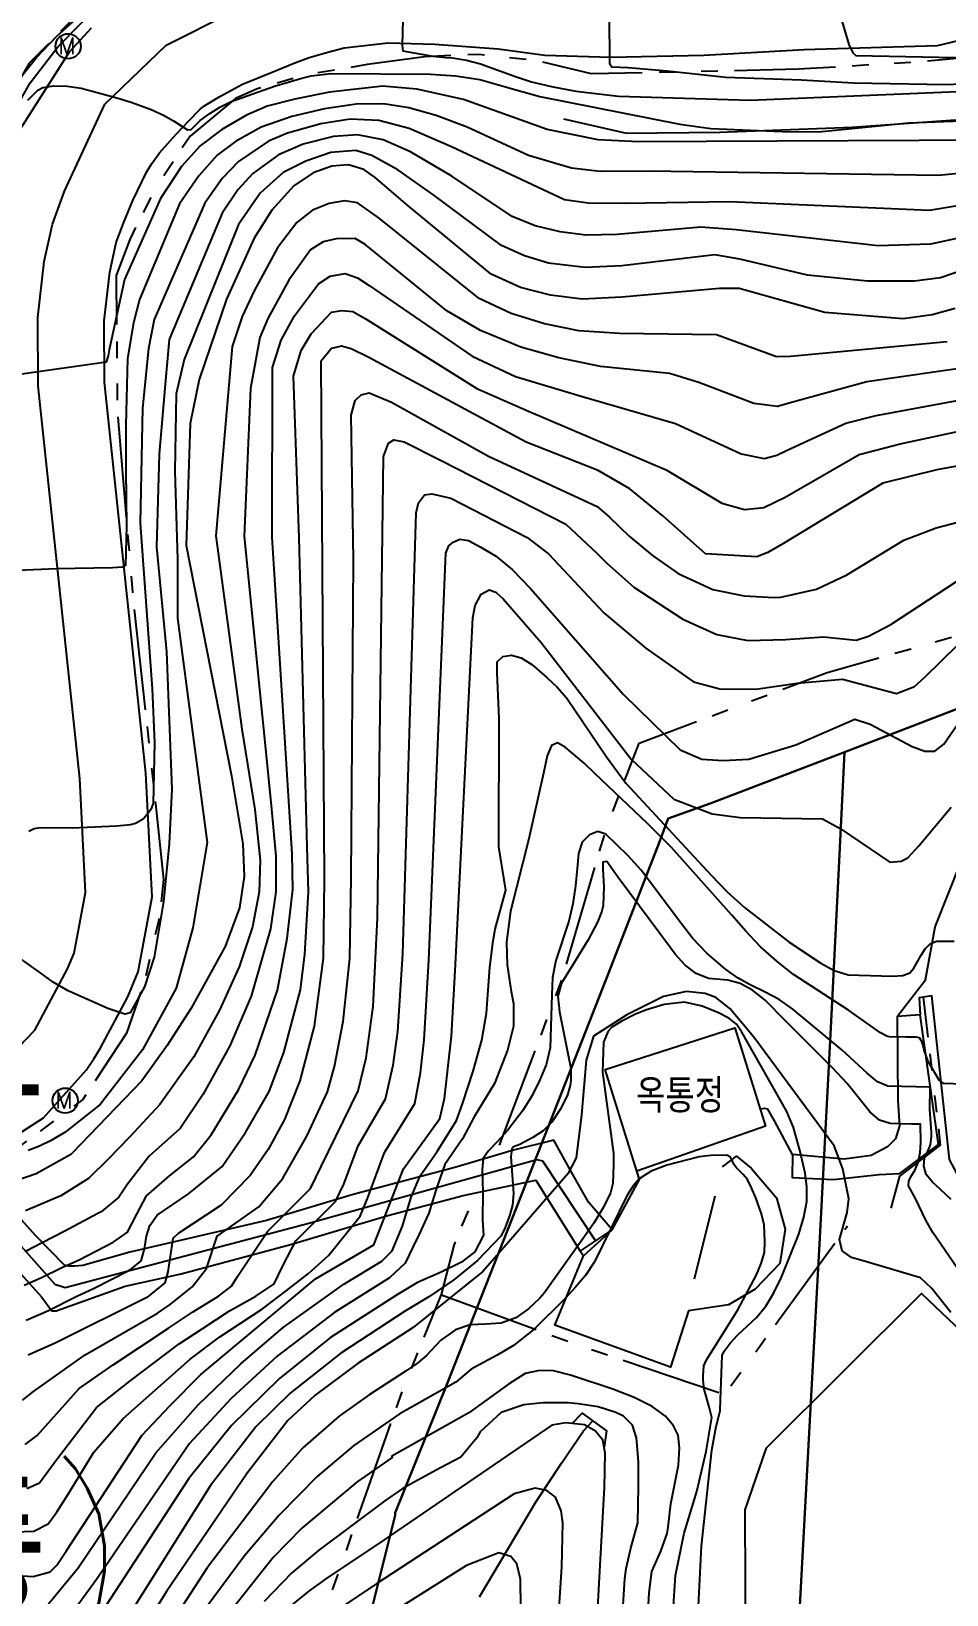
# Model space of a CAD drawing. Header units: feet. Extents: x 197796 to 199821, y 552499 to 555392.
# Drawn here: x 199057.5 to 199112, y 554311.2 to 554404.3 of the extents above; entities that cross this region are included whole.
import ezdxf

# ---------------------------------------------------------------- set-up
doc = ezdxf.new("R2010")
doc.units = ezdxf.units.FT
doc.header["$MEASUREMENT"] = 0
doc.linetypes.add('ANYANG1', pattern=[11.5, 6, -1, 1, -1.5, 1, -1])
for name, color, linetype in [('AAA008', 7, 'CONTINUOUS'), ('AAC001', 7, 'CONTINUOUS'), ('AAC006', 7, 'ANYANG1'), ('AD002', 7, 'CONTINUOUS'), ('AD0022', 1, 'CONTINUOUS'), ('ADA085', 1, 'CONTINUOUS'), ('AE150', 7, 'CONTINUOUS'), ('AE200', 1, 'CONTINUOUS'), ('AE340', 7, 'CONTINUOUS'), ('AZ080', 1, 'CONTINUOUS'), ('AZ0801', 7, 'CONTINUOUS'), ('BA003', 5, 'CONTINUOUS'), ('CAA001', 7, 'CONTINUOUS'), ('CAA002', 30, 'CONTINUOUS'), ('wipco_지적', 20, 'CONTINUOUS'), ('ZC002', 7, 'CONTINUOUS'), ('ZC251', 7, 'CONTINUOUS'), ('ZC252', 7, 'CONTINUOUS')]:
    doc.layers.add(name, color=color, linetype=linetype)
doc.styles.add('GHS', font='ROMANS', dxfattribs={"bigfont": 'NGSW.shx'})
doc.styles.add('NGSW', font='ROMANS.shx', dxfattribs={"bigfont": 'NGSW.shx'})

# ---------------------------------------------------------------- blocks, each defined once
blk = doc.blocks.new('AE200')
at = {"layer": 'AE200'}
blk.add_circle((0, 0), 0.75, dxfattribs=at)
at = {"layer": 'AE200', "style": 'GHS'}
blk.add_text('M', height=1, dxfattribs=at).set_placement((-0.582, -0.477))

msp = doc.modelspace()

# ---------------------------------------------------------------- linework, layer by layer
at = {"layer": 'AAA008', "color": 255, "flags": 128}
msp.add_lwpolyline([(199093.53, 554336.42), (199091.63, 554342.46), (199099.35, 554344.95), (199101.17, 554339.09)], close=True, dxfattribs=at)
at = {"layer": 'AAC001', "color": 255, "flags": 128}
msp.add_lwpolyline([(199098.62, 554336.67), (199099.46, 554337.3), (199100.33, 554336.6), (199101.83, 554334.83), (199102.34, 554332.97), (199102.03, 554330.91), (199100.56, 554329.39), (199098.98, 554328.45), (199096.59, 554328.09), (199095.52, 554324.75), (199088.65, 554327.24), (199090.34, 554331.38)], dxfattribs=at)
at = {"layer": 'AAC006', "color": 255, "flags": 128}
for points in [[(199085.95, 554493.08), (199084.78, 554488.39), (199082.2, 554476.5), (199081.77, 554471.8), (199082.12, 554468.43), (199084.17, 554461.91), (199086.83, 554456.13), (199093.95, 554445.3), (199106.35, 554426.73), (199108.66, 554422.17), (199109.14, 554419.33), (199108.88, 554417.73), (199108.05, 554416.19), (199106.83, 554415.47), (199104.15, 554414.38), (199097.25, 554412.85), (199088.17, 554412.29), (199083.61, 554412.31), (199082.32, 554412.34), (199080.6, 554413.31), (199076.48, 554412.98), (199071.13, 554411.52), (199067.26, 554409.81), (199063.31, 554407.67), (199060.24, 554405.28), (199057.36, 554402.36), (199054.95, 554398.21), (199053.94, 554394.46), (199053.39, 554389.84), (199053.43, 554383.53), (199054.55, 554372.3), (199055.64, 554360.4), (199056.2, 554355.07), (199055.34, 554351.34), (199053.75, 554348.5), (199050.78, 554345.45), (199047.89, 554344.57), (199041.61, 554343.36), (199034.07, 554342.16), (199026.39, 554341.17), (199016.55, 554341.64), (199014.8, 554341.64), (199012.57, 554341.92), (199009.13, 554343.56), (199005.84, 554345.56), (199003.06, 554347.26), (199001.42, 554348.36), (198997.14, 554350.11), (198982.07, 554352.18), (198976.89, 554352.08), (198973.33, 554351.81), (198973.32, 554351.81), (198972.61, 554351.67), (198968.9, 554350.58), (198960.07, 554347.38), (198954.7, 554345.07), (198950.99, 554343.35), (198948.67, 554341.29), (198945.92, 554338.1), (198944.68, 554336.5), (198943.74, 554333.68), (198942.39, 554328.36), (198941.16, 554324.82), (198940.07, 554322.06), (198938.14, 554319.97), (198934.97, 554318.48), (198932.85, 554318.09), (198931.26, 554317.97), (198930.13, 554318.1), (198928.64, 554318.4), (198927.5, 554318.86), (198926.21, 554319.6), (198924.53, 554320.63), (198923.19, 554321.5), (198921.82, 554322.49), (198920.33, 554323.45), (198918.51, 554324.84), (198917.16, 554326.06), (198915.88, 554327.37), (198914.71, 554328.77), (198913.56, 554330.25), (198912.3, 554332.26), (198911.25, 554333.85), (198910.08, 554335.45), (198908.72, 554337.34), (198907.64, 554338.88), (198906.23, 554340.78), (198905.16, 554342.36), (198903.84, 554344), (198902.51, 554345.65), (198900.57, 554347.64), (198899.04, 554349.2), (198897, 554351.06), (198895.1, 554352.28), (198892.94, 554353.14), (198890.4, 554353.85), (198888.2, 554353.98), (198886.02, 554353.89), (198883.86, 554353.52), (198881.53, 554352.9), (198878.72, 554351.91), (198876.51, 554351.23), (198873.93, 554350.79), (198871.55, 554350.6), (198869.25, 554350.63), (198868.01, 554350.65), (198866.93, 554350.84), (198865.55, 554351.16), (198864.01, 554351.73), (198862.21, 554352.35), (198859.69, 554353.52), (198858.14, 554355.09), (198857.16, 554356.82), (198856.11, 554358.88), (198855.39, 554360.41), (198854.42, 554362.79), (198853.64, 554364.65), (198852.89, 554366.61)], [(199116.8, 554403.04), (199110.76, 554402.46), (199103.13, 554401.99), (199095.87, 554401.82), (199090.83, 554401.72), (199087.45, 554402.53), (199084.12, 554402.87), (199080.9, 554402.74), (199077.48, 554402.27), (199073.7, 554401.63), (199070.92, 554400.83), (199069.64, 554400.25), (199066.93, 554398.01), (199064.82, 554394.82), (199063.34, 554391.87), (199062.54, 554389.72), (199062.6, 554381.81), (199063.5, 554370.87), (199064.87, 554358.29), (199065.35, 554353.78), (199065.13, 554351.65), (199064.24, 554347.79), (199063.14, 554344.63), (199060.55, 554340.68), (199056.58, 554337.74), (199055.52, 554337.43)], [(199085.35, 554337.95), (199089.08, 554347.85), (199091.66, 554356.66), (199093.65, 554361.88), (199104.84, 554366.09), (199116.8, 554369.48)], [(199108.66, 554334.21), (199109.17, 554336.12), (199111.6, 554337.96), (199110.59, 554346.76)], [(199062.2, 554248.46), (199067.46, 554275.49), (199068.02, 554281.09), (199069.99, 554291.78), (199072.96, 554304.54), (199079.57, 554323.33), (199081.9, 554329.08), (199082.64, 554331.99), (199083.81, 554334.83)], [(199081.9, 554329.06), (199090.11, 554326.03), (199098.75, 554323.13), (199106.06, 554333.16)]]:
    msp.add_lwpolyline(points, dxfattribs=at)
at = {"layer": 'AD002', "color": 255, "flags": 128}
for points in [[(198995.44, 554344.6), (199013.02, 554336.37), (199018.31, 554335.75), (199023.23, 554335.75), (199031.1, 554336.49), (199037.99, 554337.47), (199049.85, 554339.89), (199053.71, 554341.32), (199056.3, 554343.35), (199057.7, 554344.81), (199059.64, 554348.45), (199060.04, 554349.38), (199060.71, 554353), (199060.37, 554359.79), (199057.9, 554383.15), (199057.87, 554387.22), (199058.25, 554390.55), (199058.74, 554392.78), (199059.45, 554394.74), (199061.86, 554399.92), (199065.5, 554403.42), (199069.41, 554405.39)], [(199050.59, 554340.16), (199052.95, 554336.36), (199058.89, 554329.68), (199059.5, 554329.48), (199074, 554333.32), (199087.57, 554337.1), (199087.91, 554337.03), (199091.06, 554332.26)]]:
    msp.add_lwpolyline(points, dxfattribs=at)
at = {"layer": 'AD0022', "color": 255, "flags": 128}
for points in [[(199055.12, 554337.61), (199058.2, 554339.59), (199060.74, 554342.43), (199061.21, 554343.09), (199061.59, 554343.71), (199063.22, 554346.78), (199063.84, 554348.27), (199064.67, 554352.74), (199064.3, 554360.1), (199061.84, 554383.37), (199061.82, 554387.02), (199062.15, 554389.91), (199062.54, 554391.68), (199062.96, 554392.83), (199063.53, 554394.18), (199064.33, 554395.87), (199064.65, 554396.38), (199065.11, 554397.02), (199066.11, 554398.13), (199066.85, 554398.93), (199067.53, 554399.62), (199067.76, 554399.79), (199068.7, 554400.37), (199070.06, 554401.1), (199071.81, 554401.83), (199073.16, 554402.38), (199074.01, 554402.69), (199075.14, 554403.01), (199076.11, 554403.26), (199078.72, 554403.56), (199081.47, 554403.49), (199085.27, 554403.2), (199088.05, 554402.83), (199091.95, 554402.72), (199097.5, 554402.83), (199103.48, 554403.17), (199111.42, 554403.41), (199113.81, 554403.98)], [(199055.57, 554396.49), (199059.76, 554403.04), (199061.06, 554404.45)], [(199053.96, 554333.49), (199058.08, 554328.94), (199058.71, 554328.1), (199058.96, 554328.09), (199063.07, 554329.56), (199066.41, 554330.3), (199072.91, 554332.04), (199078.71, 554333.77), (199083.18, 554334.97), (199087.5, 554335.88), (199090.03, 554331.85), (199090.15, 554331.66), (199092.06, 554332.92), (199090.65, 554334.57), (199089.63, 554336.36), (199088.58, 554338.26), (199086.19, 554337.66), (199082.69, 554336.64), (199076.63, 554335.02), (199071.49, 554333.48), (199063.35, 554331.6), (199060.54, 554330.8), (199060.08, 554330.75), (199059.7, 554330.75), (199059.45, 554330.81), (199057.74, 554332.59), (199054.81, 554335.82)]]:
    msp.add_lwpolyline(points, dxfattribs=at)
at = {"layer": 'ADA085', "color": 255, "flags": 128}
for points in [[(199109.02, 554345.61), (199110.71, 554347.79), (199111.27, 554350.96), (199112.86, 554354.95), (199115.258, 554358.48), (199116.8, 554359.82)], [(199116.79, 554328.54), (199116.407, 554329.204), (199113.64, 554334.28), (199112.12, 554337.1), (199111.07, 554346.84), (199110.32, 554346.72), (199110.39, 554345.72)], [(199102.78, 554337.4), (199101.72, 554339.4), (199101.32, 554340.11), (199101.13, 554340.15), (199100.856, 554340.101)], [(199092.06, 554332.92), (199093.68, 554335.91), (199093.53, 554336.42)]]:
    msp.add_lwpolyline(points, dxfattribs=at)
at = {"layer": 'ADA085', "color": 255}
msp.add_lwpolyline([(199094.59, 554248.46), (199091.44, 554250.04), (199099.8, 554268.45), (199099.85, 554269.54), (199099.97, 554281.9), (199100.04, 554298.42), (199099.97, 554316.26), (199101.23, 554319.94), (199110.46, 554329.13), (199116.79, 554323.12)], dxfattribs=at)
at = {"layer": 'AE150', "color": 255, "flags": 128}
msp.add_lwpolyline([(199110.39, 554345.72), (199109.02, 554345.61), (199109.05, 554340.62), (199109.16, 554339.11), (199108.92, 554338.34), (199108.43, 554337.86), (199107.47, 554337.34), (199105.87, 554337.13), (199102.78, 554337.4), (199102.77, 554336.04), (199105.22, 554335.92), (199107.95, 554336.21), (199109.18, 554336.27), (199111.47, 554338)], close=True, dxfattribs=at)
msp.add_lwpolyline([(199053.96, 554333.49), (199058.08, 554328.94), (199058.71, 554328.1), (199058.96, 554328.09), (199063.07, 554329.56), (199066.41, 554330.3), (199072.91, 554332.04), (199078.71, 554333.77), (199083.18, 554334.97), (199087.5, 554335.88), (199090.03, 554331.85), (199090.34, 554331.38), (199092.06, 554332.92), (199090.65, 554334.57), (199089.63, 554336.36), (199088.58, 554338.26), (199086.19, 554337.66), (199082.69, 554336.64), (199076.63, 554335.02), (199071.49, 554333.48), (199063.35, 554331.6), (199060.54, 554330.8), (199060.08, 554330.75), (199059.7, 554330.75), (199059.45, 554330.81), (199057.74, 554332.59), (199054.81, 554335.82)], dxfattribs=at)
at = {"layer": 'AE340', "color": 255, "flags": 128}
msp.add_lwpolyline([(199089.67, 554321.39), (199090.27, 554322), (199091.72, 554320.96), (199091.58, 554319.99)], dxfattribs=at)
at = {"layer": 'AZ080', "color": 255, "flags": 128}
msp.add_lwpolyline([(199016.55, 554341.3), (199019.36, 554340.99), (199022.88, 554340.88), (199027.76, 554340.99), (199039.1, 554342.5), (199044.57, 554343.36), (199048.8, 554344.28), (199052.15, 554345.57), (199053.28, 554346.7), (199055.09, 554349.55), (199055.89, 554352.23), (199056.29, 554354.97), (199055.8, 554360.47), (199054.73, 554371.97), (199054.08, 554378.25), (199053.5, 554383.22), (199053.55, 554387.27), (199053.62, 554388.27), (199054.12, 554392.74), (199055.8, 554398.33), (199057.41, 554401.19), (199059.06, 554403.33), (199061.78, 554406.08)], dxfattribs=at)
at = {"layer": 'AZ0801', "color": 255, "flags": 128}
for points in [[(199089.15, 554399.05), (199092.9, 554398.19), (199098.47, 554398.25), (199106.33, 554398.54), (199113.61, 554399.07), (199116.8, 554399.31)], [(199098.16, 554334.93), (199096.93, 554329.98)]]:
    msp.add_lwpolyline(points, dxfattribs=at)
at = {"layer": 'BA003', "color": 255, "flags": 128}
msp.add_lwpolyline([(199084.16, 554311.07), (199087.53, 554316.76), (199089.03, 554319.04), (199090.35, 554320.96), (199090.9, 554321.55)], dxfattribs=at)
at = {"layer": 'CAA001', "color": 255, "flags": 128}
for points, elevation in [([(199114.55, 554397.78), (199097.64, 554397.69), (199093.62, 554397.67), (199091.21, 554397.8), (199088.18, 554398.4), (199083.2, 554400.19), (199080.43, 554400.81), (199078.41, 554400.98), (199075.23, 554400.63), (199073.17, 554400.22), (199071.52, 554399.8), (199070.28, 554399.27), (199068.83, 554398.41), (199067.53, 554397.43), (199066.43, 554396.2), (199065.17, 554394.31), (199063.03, 554389.49), (199062.11, 554385.3), (199062.05, 554384.93), (199061.93, 554384.56), (199056.78, 554383.82)], 135), ([(199116.8, 554379.14), (199111.37, 554378.16), (199108.17, 554377.36), (199102.22, 554373.75), (199101.32, 554373.23), (199100.66, 554372.98), (199097.61, 554373.15), (199095.06, 554375.41), (199093.11, 554377.02), (199091.21, 554378.11), (199086.94, 554379.8), (199077.57, 554384.83), (199076.52, 554385.35), (199075.95, 554385.52), (199075.35, 554385.37), (199074.72, 554384.6), (199074.92, 554353.78), (199074.85, 554349.08), (199074.32, 554345.05), (199073.46, 554341.78), (199072.55, 554339.48), (199071.58, 554337.71), (199070.5, 554336.15), (199068.79, 554334.38), (199066.22, 554332.71), (199065.91, 554332.4), (199065.6, 554330.42), (199065.43, 554329.76), (199064.35, 554328.89), (199058.95, 554326.19), (199057.3, 554325.46)], 125), ([(199056.27, 554312.36), (199057.59, 554312.29), (199058.61, 554312.57), (199059, 554312.97), (199059.56, 554313.8), (199064.06, 554320.68), (199065.73, 554322.45), (199067.57, 554324.31), (199074.4, 554330.01), (199077.87, 554332.03), (199079.63, 554336.55), (199081.8, 554339.54), (199082.08, 554340.73), (199082.5, 554344.45), (199082.7, 554348.33), (199083.76, 554369.35), (199083.89, 554370.08), (199084.26, 554370.75), (199084.73, 554371.02), (199085.13, 554370.88), (199085.56, 554370.48), (199087.83, 554367.88), (199093.19, 554360.93), (199095.72, 554358.56), (199098, 554357.68), (199099.67, 554357.47), (199104.57, 554357.39), (199105.62, 554356.81), (199108.57, 554354.81), (199109.25, 554354.86), (199109.65, 554355.07), (199110.31, 554355.77), (199112.22, 554358.07)], 120), ([(199112.21, 554328.01), (199111.07, 554329.42), (199110.41, 554330.06), (199107.32, 554330.98), (199106.3, 554331.28), (199105.74, 554331.68), (199105.59, 554332.35), (199106.03, 554333.95), (199106.14, 554334.77), (199105.78, 554336.56), (199105.26, 554337.91), (199100.49, 554344.39), (199099.06, 554346.1), (199098.22, 554346.74), (199097.58, 554346.99), (199096.48, 554347.11), (199095.11, 554346.81), (199092.93, 554345.72), (199090.94, 554344.44), (199090.5, 554343.02), (199090.23, 554339.76), (199089.92, 554337.2), (199089.42, 554336.25), (199085.63, 554331.88), (199084.35, 554330.44), (199080.21, 554327.11), (199076.93, 554324.98), (199074.37, 554323.08), (199072.75, 554321.58), (199070.32, 554318.43), (199065.52, 554311.39), (199061.52, 554304.94)], 115), ([(199090.98, 554306.43), (199091.34, 554312.96), (199091.6, 554317.59), (199091.64, 554319.63), (199091.49, 554320.4), (199091.06, 554320.93), (199090.4, 554321.31), (199089.3, 554321.43), (199088.47, 554321.3), (199078.11, 554314.21), (199075.16, 554312.24), (199074.02, 554311.44), (199072.56, 554310.24)], 110)]:
    msp.add_lwpolyline(points, dxfattribs=dict(at, elevation=elevation))
at = {"layer": 'CAA001', "color": 255, "elevation": 130}
msp.add_lwpolyline([(199112.46, 554387.76), (199111.1, 554387.37), (199109.38, 554387.14), (199104.72, 554387.52), (199099.62, 554388.94), (199098.44, 554388.94), (199092.62, 554388.43), (199090.27, 554388.31), (199088.39, 554388.54), (199086.6, 554389.01), (199084.85, 554389.79), (199079.9, 554393.88), (199077.94, 554395.55), (199077.28, 554396.02), (199076.37, 554396.31), (199075.36, 554396.22), (199074.25, 554395.82), (199073.1, 554395.06), (199071.8, 554393.6), (199070.75, 554391.94), (199069.09, 554388.31), (199067.47, 554383.53), (199066.93, 554380.92), (199066.7, 554373.65), (199069.39, 554359.95), (199070.08, 554355.9), (199070.16, 554353.95), (199069.88, 554352.09), (199069.02, 554349.79), (199066.99, 554346.12), (199065.57, 554343.89), (199064.06, 554341.79), (199059.91, 554337.48), (199059.83, 554337.4), (199057.77, 554336.25), (199056.69, 554335.87)], dxfattribs=at)
at = {"layer": 'CAA002', "color": 255, "flags": 128}
for points, elevation in [([(199079.71, 554409.65), (199079.56, 554403.41), (199079.59, 554403.1), (199080.03, 554403.02), (199081.37, 554402.78), (199082.16, 554402.7), (199082.56, 554402.67), (199083.38, 554402.54), (199084.21, 554402.32), (199086.29, 554401.56), (199087.26, 554401.24), (199088.44, 554400.96), (199089.89, 554400.7), (199092.42, 554400.39), (199100.27, 554400.15), (199114.03, 554400.72)], 137), ([(199104.95, 554407.52), (199106.14, 554403.47), (199106.37, 554402.97), (199106.55, 554402.81), (199115.46, 554402.64)], 139), ([(199056.69, 554401.31), (199057.8, 554402.69), (199059.01, 554403.96), (199061.58, 554406.28)], 137), ([(199116.8, 554401.27), (199111.89, 554401.06), (199106.42, 554401.17), (199103.32, 554401.34), (199098.81, 554401.51), (199095.32, 554401.89), (199093.01, 554402.07), (199092.04, 554402.12), (199091.92, 554402.3), (199091.92, 554402.47), (199091.89, 554405.12)], 138), ([(199057.28, 554400.16), (199057.88, 554400.74), (199058.17, 554400.91), (199058.83, 554401.01), (199059.61, 554400.99), (199060.45, 554400.87), (199062.58, 554400.29), (199063.42, 554400.04), (199064.62, 554399.59), (199065.34, 554399.27), (199065.95, 554398.93), (199066.45, 554398.6), (199066.77, 554398.39), (199067, 554398.4), (199067.24, 554398.64), (199067.53, 554398.95), (199068.1, 554399.37), (199068.7, 554399.74), (199069.37, 554400.08), (199071.96, 554400.98), (199073.59, 554401.47), (199074.14, 554401.6), (199075.33, 554401.75), (199081.25, 554401.71), (199082.73, 554401.61), (199084.17, 554401.39), (199086.26, 554400.79), (199087.74, 554400.37), (199096.09, 554398.73), (199097.93, 554398.47), (199102.17, 554398.28), (199104.33, 554398.26), (199109.68, 554398.8), (199116.589, 554399.071)], 136), ([(199114.84, 554396.01), (199111.47, 554395.68), (199094.21, 554395.92), (199091.33, 554395.91), (199089.64, 554396.11), (199087.07, 554396.87), (199083.42, 554398.54), (199081.58, 554399.24), (199079.96, 554399.7), (199078.45, 554399.93), (199076.82, 554399.91), (199074.94, 554399.64), (199072.98, 554399.19), (199071.17, 554398.54), (199069.64, 554397.7), (199068.55, 554396.88), (199067.45, 554395.66), (199066.31, 554393.98), (199063.92, 554388.29), (199063.56, 554386.9), (199063.2, 554384.78), (199063.11, 554380.82), (199063.11, 554378.11), (199063.14, 554374.83), (199063.09, 554372.46), (199062.91, 554372.37), (199062.31, 554372.33), (199058.99, 554372.26), (199056.69, 554372.16)], 134), ([(199112.84, 554393.9), (199110.93, 554393.59), (199099.06, 554394.11), (199092.78, 554394.01), (199090.63, 554394.02), (199089.22, 554394.23), (199082.5, 554397.37), (199079.97, 554398.47), (199078.17, 554398.94), (199076.46, 554399.02), (199074.71, 554398.74), (199072.73, 554398.2), (199071.6, 554397.71), (199069.82, 554396.5), (199068.84, 554395.5), (199067.8, 554394.02), (199064.8, 554387.1), (199064.46, 554385.37), (199064.1, 554381.83), (199063.96, 554374.98), (199064.68, 554365.11), (199064.82, 554361.9), (199064.74, 554358.3), (199064.59, 554357.93), (199064.46, 554357.74), (199064.14, 554357.36), (199063.69, 554357.1), (199063.38, 554357.03), (199062.58, 554356.95), (199059.92, 554356.82), (199058.03, 554356.84), (199057.65, 554356.78), (199057.33, 554356.62)], 133), ([(199112.85, 554391.98), (199110.99, 554391.59), (199107.89, 554391.49), (199099.43, 554392.43), (199097.33, 554392.6), (199092.36, 554392.15), (199090.49, 554392.12), (199088.96, 554392.32), (199087.47, 554392.68), (199086.11, 554393.23), (199082.52, 554395.64), (199080.05, 554397.07), (199078.42, 554397.79), (199076.89, 554398.1), (199075.46, 554398), (199073.67, 554397.54), (199072.2, 554396.91), (199070.67, 554395.78), (199069.77, 554394.81), (199068.84, 554393.43), (199065.69, 554385.91), (199065.44, 554383.25), (199065.1, 554379.08), (199064.94, 554373.58), (199065.52, 554367.32), (199065.85, 554359.15), (199065.69, 554355.89), (199065.34, 554352.45), (199064.8, 554349.14), (199064.22, 554347.38), (199063.37, 554345.83), (199063.04, 554345.76), (199062.45, 554345.96), (199062.04, 554346.09), (199059.67, 554347.14), (199058.78, 554347.66), (199057.96, 554348.25), (199056.4, 554349.37)], 132), ([(199113.22, 554390.14), (199111.59, 554389.59), (199110.04, 554389.38), (199107.25, 554389.38), (199103.67, 554389.73), (199099.66, 554390.69), (199098.16, 554390.94), (199092.62, 554390.29), (199090.45, 554390.2), (199088.27, 554390.45), (199086.83, 554390.88), (199085.47, 554391.51), (199081.43, 554394.51), (199079.3, 554396), (199077.75, 554396.87), (199076.79, 554397.16), (199075.31, 554397.03), (199073.83, 554396.53), (199072.47, 554395.85), (199071.1, 554394.62), (199069.81, 554392.75), (199066.58, 554384.72), (199066.1, 554382.67), (199066.02, 554378.08), (199066.19, 554372.82), (199066.19, 554369.32), (199067.19, 554361.65), (199067.94, 554355.98), (199067.1, 554350.89), (199066.1, 554347.3), (199064.1, 554343.63), (199061.59, 554340.38), (199059.49, 554338.74), (199058.67, 554338.24), (199057.96, 554337.9), (199057.29, 554337.64)], 131), ([(199111.99, 554385.78), (199102.67, 554384.89), (199101.83, 554384.87), (199098.27, 554386.18), (199092.49, 554386.26), (199090.07, 554386.43), (199088.02, 554386.84), (199086.05, 554387.46), (199084.13, 554388.36), (199078.18, 554393.13), (199076.9, 554394.04), (199076.13, 554394.17), (199075.2, 554394.01), (199074.22, 554393.6), (199073.28, 554392.87), (199072.14, 554391.37), (199070.74, 554388.8), (199070.04, 554387.27), (199069.43, 554385.5), (199068.47, 554374.22), (199070.02, 554362.71), (199070.79, 554357.93), (199071.11, 554354.92), (199071.05, 554353.03), (199070.65, 554350.95), (199069.85, 554348.58), (199068.69, 554346), (199067.15, 554343.21), (199065.14, 554340.38), (199063.32, 554338.44), (199062.07, 554337.15), (199060.88, 554335.98), (199059.24, 554334.94), (199057.13, 554334.06)], 129), ([(199113.54, 554384.31), (199107.2, 554383.4), (199102.5, 554382.1), (199101.89, 554381.93), (199100.48, 554382.11), (199097.21, 554383.36), (199095.46, 554383.88), (199091.36, 554384.3), (199088.87, 554384.81), (199086.61, 554385.46), (199084.22, 554386.44), (199082.21, 554387.62), (199077.33, 554391.59), (199076.76, 554391.92), (199075.62, 554391.9), (199074.86, 554391.72), (199074.09, 554391.25), (199072.8, 554389.44), (199071.56, 554387.16), (199071.08, 554386.02), (199070.52, 554383), (199070.16, 554374.18), (199071.75, 554358.18), (199072.03, 554355.15), (199072.03, 554353.03), (199071.72, 554350.83), (199070.57, 554346.83), (199069.3, 554343.87), (199067.71, 554341), (199066.34, 554338.96), (199064.5, 554337.3), (199063.2, 554335.63), (199062.7, 554334.87), (199061.64, 554334), (199061.45, 554333.89), (199059.48, 554332.84), (199058.13, 554332.14), (199057.17, 554331.66)], 128), ([(199057.05, 554329.62), (199058.05, 554330.06), (199059.29, 554330.68), (199060.33, 554331.14), (199062.35, 554332.19), (199062.54, 554332.3), (199063.2, 554332.79), (199063.77, 554333.86), (199064.34, 554334.94), (199065.71, 554336.14), (199067.14, 554337.27), (199068.19, 554338.57), (199069.82, 554341.25), (199070.8, 554343.32), (199072.13, 554347.18), (199072.72, 554350.26), (199073.05, 554353.17), (199073.01, 554355.3), (199071.81, 554374.14), (199071.83, 554384.24), (199072.36, 554385.87), (199073.15, 554387.32), (199074.58, 554389.22), (199075.27, 554389.67), (199076.17, 554389.83), (199076.89, 554389.59), (199077.6, 554389.13), (199083.72, 554384.91), (199086.3, 554383.71), (199090.21, 554382.53), (199095.82, 554380.92), (199099.73, 554379.1), (199101.1, 554378.83), (199101.86, 554379.02), (199102.47, 554379.32), (199105.96, 554380.94), (199107.77, 554381.38), (199115.927, 554382.892)], 127), ([(199057.18, 554327.54), (199058.5, 554328.12), (199060.16, 554328.95), (199061.19, 554329.43), (199063.25, 554330.49), (199063.45, 554330.59), (199064.03, 554331.08), (199064.22, 554331.78), (199064.34, 554332.54), (199064.53, 554333.17), (199064.97, 554333.8), (199066.83, 554335.06), (199068.84, 554336.69), (199070.23, 554338.71), (199071.63, 554341.15), (199072.52, 554343.47), (199073.51, 554347.2), (199073.76, 554349.32), (199073.98, 554353.04), (199073.91, 554355.7), (199073.42, 554374.1), (199073.09, 554383.73), (199073.54, 554385.26), (199074.13, 554386.25), (199075.35, 554387.54), (199075.94, 554387.64), (199076.62, 554387.57), (199077.35, 554387.16), (199084, 554382.99), (199087.08, 554381.64), (199095.26, 554378.16), (199098.57, 554376.17), (199099.92, 554375.8), (199101.08, 554375.92), (199102.34, 554376.53), (199106.75, 554379.06), (199109.2, 554379.7), (199113.26, 554380.58)], 126), ([(199056.95, 554322.78), (199057.61, 554323.29), (199060.68, 554325.48), (199064.99, 554327.97), (199065.74, 554328.48), (199067.06, 554329.52), (199067.9, 554330.61), (199068.54, 554332.54), (199071.02, 554334.29), (199072.44, 554335.96), (199073.89, 554338.5), (199075.12, 554341.13), (199075.53, 554342.64), (199076.05, 554345.31), (199076.43, 554349.07), (199076.52, 554353.86), (199076.65, 554372.77), (199076.52, 554381.4), (199076.76, 554382.28), (199077.12, 554382.61), (199077.6, 554382.74), (199078.91, 554382.19), (199084.69, 554378.96), (199091.17, 554375.98), (199091.9, 554375.33), (199093.07, 554374.2), (199094.45, 554373.05), (199095.99, 554371.99), (199098.04, 554371.04), (199099.9, 554370.65), (199101.69, 554370.56), (199102.09, 554370.57), (199104.21, 554371.05), (199106.02, 554371.91), (199109.42, 554373.96), (199111.33, 554374.7), (199114.22, 554375.46)], 124), ([(199057.12, 554320.15), (199057.84, 554320.68), (199060.34, 554323.48), (199062.35, 554324.89), (199065.64, 554327.06), (199067.08, 554328.02), (199068.62, 554328.98), (199069.39, 554329.56), (199069.76, 554330.15), (199071.53, 554332.83), (199074.1, 554335.38), (199074.74, 554336.69), (199076.94, 554341.2), (199077.41, 554343.15), (199077.83, 554346.21), (199078.08, 554351.48), (199078.44, 554378.95), (199078.75, 554379.75), (199079.05, 554379.93), (199079.68, 554379.82), (199081.87, 554378.71), (199089.3, 554374.92), (199091.15, 554373.19), (199091.74, 554372.59), (199093.34, 554371.16), (199096.26, 554369.26), (199098.28, 554368.36), (199100.13, 554368), (199102.37, 554368.05), (199104.63, 554368.21), (199106.57, 554368.01), (199107.31, 554368.25), (199108.64, 554368.95), (199112.54, 554371.5)], 123), ([(199057.21, 554317.53), (199057.97, 554317.87), (199058.97, 554319.22), (199061.36, 554322.35), (199063.34, 554323.91), (199066.28, 554326.14), (199067.66, 554327.02), (199069.28, 554328.1), (199070.85, 554328.98), (199071.93, 554329.71), (199072.46, 554330.78), (199073.23, 554332.27), (199075.59, 554334.6), (199076.09, 554335.64), (199076.93, 554337.91), (199078.57, 554340.71), (199079.02, 554342.72), (199079.29, 554344.72), (199079.59, 554349.34), (199080.39, 554375.59), (199080.52, 554376.19), (199080.89, 554376.66), (199081.32, 554376.72), (199082.46, 554376.46), (199087, 554374.12), (199088.26, 554373.16), (199091.56, 554369.65), (199094.06, 554367.53), (199096.89, 554365.54), (199098.46, 554365.12), (199100.61, 554365.09), (199103.07, 554365.45), (199105.76, 554365.69), (199108.97, 554364.85), (199110.04, 554365.26), (199110.67, 554365.81), (199112.64, 554367.76)], 122), ([(199056.49, 554314.95), (199057.64, 554314.98), (199058.48, 554315.42), (199058.99, 554316.09), (199059.67, 554317.19), (199061.2, 554319.69), (199062.94, 554321.7), (199066.93, 554325.22), (199068.7, 554326.56), (199071.24, 554328.21), (199072.66, 554329.29), (199073.97, 554330.33), (199075.17, 554331.4), (199077.05, 554333.74), (199077.49, 554334.78), (199078.5, 554337.52), (199080.3, 554340.44), (199080.64, 554342.27), (199080.87, 554344.23), (199081.14, 554348.98), (199082.16, 554373.19), (199082.33, 554373.62), (199082.59, 554373.85), (199082.99, 554374.02), (199083.51, 554373.94), (199084.2, 554373.58), (199085.1, 554373.03), (199086.11, 554372.22), (199087.2, 554371.1), (199092.72, 554364.78), (199096.1, 554361.48), (199097.39, 554360.93), (199098.66, 554360.85), (199100.19, 554360.93), (199102.99, 554361.78), (199106.5, 554363.32), (199107.4, 554363.02), (199109.91, 554361.69), (199110.67, 554361.4), (199111.26, 554361.41), (199111.79, 554361.82), (199113.34, 554364.07)], 121), ([(199058.51, 554310.66), (199060.27, 554312.8), (199064.9, 554319.65), (199067.42, 554322.5), (199069.95, 554324.95), (199072.48, 554327.11), (199076.08, 554329.69), (199078.34, 554331.05), (199078.95, 554331.67), (199079.57, 554333.14), (199080.1, 554334.87), (199080.63, 554336.13), (199081.63, 554337.59), (199082.78, 554339.43), (199083.15, 554340.42), (199083.78, 554342.36), (199084.3, 554344.2), (199084.57, 554345.82), (199084.78, 554348.55), (199084.98, 554350.12), (199085.09, 554350.82), (199085.72, 554353.14), (199085.3, 554355.72), (199085.32, 554363.35), (199085.21, 554366.07), (199085.21, 554366.72), (199085.54, 554367.04), (199086.06, 554367.12), (199086.64, 554366.96), (199087.27, 554366.57), (199088.17, 554365.8), (199088.78, 554365.21), (199089.35, 554364.56), (199091.72, 554361.07), (199092.86, 554359.5), (199097.94, 554354.02), (199098.9, 554353.04), (199099.93, 554352.1), (199102.58, 554350.05), (199104.47, 554348.79), (199105.27, 554348.35), (199106.09, 554348.1), (199108.74, 554348.02), (199109.35, 554348.06), (199109.76, 554348.22), (199110.01, 554348.5), (199110.44, 554349.27), (199110.68, 554349.64), (199110.98, 554349.94), (199111.36, 554350.11), (199112.41, 554350.11)], 119), ([(199113.43, 554341.57), (199111.79, 554341.63), (199111.52, 554341.82), (199110.86, 554342.94), (199110.67, 554343.49), (199110.54, 554343.96), (199110.48, 554344.13), (199110.35, 554344.35), (199110.15, 554344.39), (199109.56, 554344.39), (199108.56, 554344.41), (199108.41, 554344.44), (199108.03, 554344.64), (199106.11, 554346), (199102.84, 554348.12), (199101.85, 554348.91), (199100.89, 554349.77), (199100, 554350.69), (199099.15, 554351.67), (199095.59, 554355.68), (199094.18, 554357.08), (199091.02, 554360.08), (199090.38, 554360.69), (199089.25, 554361.65), (199088.79, 554361.9), (199088.45, 554361.75), (199088.19, 554361.13), (199087.96, 554360.09), (199087.07, 554356.12), (199086, 554351.88), (199085.77, 554350.04), (199085.8, 554348.69), (199086.04, 554347.1), (199086.19, 554346.4), (199086.19, 554345.04), (199085.82, 554343.62), (199085.04, 554341.63), (199083.83, 554339.64), (199083.15, 554338.33), (199082.1, 554336.81), (199081.58, 554335.34), (199081.15, 554333.92), (199080.57, 554332.67), (199080.2, 554331.93), (199079.73, 554330.94), (199078.81, 554330.06), (199075.55, 554328.02), (199072.12, 554325.41), (199069.37, 554322.89), (199066.9, 554320.21), (199061.36, 554312.1), (199057.82, 554307.22)], 118), ([(199112.23, 554334.73), (199111.59, 554335.33), (199111.12, 554335.75), (199110.75, 554336.22), (199110.6, 554336.72), (199110.64, 554337.18), (199110.82, 554337.55), (199111, 554337.97), (199111.06, 554338.47), (199111.06, 554338.73), (199111, 554339.53), (199110.96, 554340.1), (199110.98, 554341.35), (199110.95, 554341.42), (199108.45, 554341.48), (199107.84, 554341.73), (199107.22, 554342.25), (199105.73, 554343.63), (199102.8, 554346.06), (199101.99, 554346.62), (199101.16, 554347.07), (199100.26, 554347.5), (199099.55, 554347.9), (199098.8, 554348.44), (199097.69, 554349.38), (199096.83, 554350.28), (199096.18, 554351.13), (199093.78, 554354.32), (199092.99, 554355.19), (199091.68, 554356.47), (199091.2, 554356.63), (199090.7, 554356.43), (199090.27, 554356), (199090.05, 554355.32), (199089.97, 554354.42), (199089.87, 554353.4), (199089.72, 554352.33), (199089.48, 554351.3), (199088.7, 554348.95), (199088.5, 554347.94), (199088.46, 554346.91), (199088.36, 554343.75), (199088.12, 554342.75), (199087.74, 554341.85), (199087.29, 554340.91), (199086.74, 554340.02), (199085.82, 554338.83), (199085.21, 554338.15), (199084.7, 554337.63), (199084.38, 554337.17), (199084.31, 554336.51), (199084.36, 554335.17), (199084.33, 554333.51), (199084.4, 554332.61), (199083.87, 554331.62), (199083.09, 554330.99), (199081.88, 554330.41), (199080.47, 554329.78), (199079.28, 554329.08), (199075.29, 554326.52), (199072.26, 554324.07), (199069.4, 554321.27), (199066.85, 554318.13), (199058.94, 554305.97)], 117), ([(199114.08, 554328.47), (199111.14, 554332.76), (199110.73, 554333.49), (199110.11, 554334.78), (199109.69, 554335.54), (199109.7, 554335.82), (199109.85, 554336.11), (199110.06, 554336.46), (199110.26, 554336.93), (199110.39, 554337.53), (199110.42, 554338.14), (199110.4, 554339.21), (199110.29, 554339.21), (199109.87, 554339.21), (199108.6, 554339.25), (199107.96, 554339.44), (199107.39, 554339.94), (199106.04, 554341.63), (199105.17, 554342.56), (199102.35, 554345.37), (199101.15, 554346.58), (199100.41, 554347.18), (199099.68, 554347.59), (199098.93, 554347.77), (199097.78, 554347.88), (199097.06, 554348.18), (199096.4, 554348.67), (199095.81, 554349.33), (199095.52, 554349.7), (199092.41, 554353.89), (199091.74, 554354.84), (199091.5, 554354.81), (199091.5, 554354.38), (199091.56, 554353.33), (199091.51, 554352.24), (199091.44, 554351.89), (199091.18, 554351.23), (199090.63, 554350.19), (199089.71, 554348.69), (199089.03, 554347.6), (199088.82, 554346.82), (199088.91, 554345.89), (199089.59, 554342.53), (199089.59, 554341.83), (199089.56, 554341.52), (199089.4, 554340.96), (199089, 554340.15), (199088.47, 554339.32), (199087.95, 554338.82), (199087.34, 554338.41), (199086.55, 554338), (199086.19, 554337.86), (199086.08, 554337.75), (199086.03, 554337.26), (199086.19, 554335.08), (199086.13, 554334.38), (199085.97, 554333.81), (199085.69, 554333.05), (199085.45, 554332.56), (199084.03, 554331.09), (199082.62, 554329.94), (199081.15, 554328.94), (199079.75, 554328.1), (199075.91, 554325.58), (199072.89, 554323.2), (199070.84, 554321.2), (199068.15, 554317.71), (199057.92, 554301.42)], 116), ([(199097.16, 554309.72), (199097.37, 554314.09), (199097.98, 554319.8), (199098.22, 554321.12), (199098.48, 554322.17), (199098.51, 554322.8), (199098.6, 554325.44), (199098.71, 554325.69), (199099.07, 554326.17), (199099.53, 554326.67), (199100.64, 554327.71), (199101.19, 554328.38), (199101.68, 554329.17), (199102.13, 554330.1), (199103.17, 554332.67), (199103.46, 554333.68), (199103.63, 554334.6), (199103.64, 554335.47), (199103.53, 554336.3), (199103.25, 554337.59), (199102.85, 554339.01), (199102.45, 554339.96), (199099.78, 554344.69), (199099.46, 554345.16), (199099, 554345.51), (199098.39, 554345.83), (199097.4, 554346.24), (199096.35, 554346.48), (199095.14, 554346.34), (199094.03, 554346), (199093.4, 554345.73), (199092.62, 554345.33), (199092.04, 554344.98), (199091.81, 554344.75), (199091.54, 554344.09), (199091.47, 554342.31), (199092.13, 554337.46), (199092.13, 554336.79), (199092.09, 554335.68), (199091.95, 554335.13), (199091.54, 554334.26), (199090.96, 554333.31), (199090.3, 554332.39), (199088, 554329.16), (199087.72, 554328.84), (199087.07, 554328.22), (199086.31, 554327.68), (199085.44, 554327.36), (199084.52, 554327.3), (199083.61, 554327.26), (199082.73, 554326.97), (199081.86, 554326.36), (199081, 554325.45), (199080.49, 554325.01), (199079.79, 554324.53), (199077.59, 554323.11), (199075.8, 554321.83), (199073.64, 554319.94), (199071.85, 554317.95), (199067.95, 554312.8), (199064.36, 554307.26)], 114), ([(199095.71, 554310.53), (199095.82, 554312.35), (199096.34, 554314.87), (199097.09, 554317.35), (199097.65, 554319.73), (199097.98, 554321.75), (199097.83, 554322.38), (199097.53, 554323.44), (199097.46, 554323.98), (199097.47, 554324.23), (199097.5, 554324.83), (199097.66, 554325.18), (199097.91, 554325.57), (199098.34, 554326.25), (199099.53, 554328.15), (199100.64, 554330.25), (199100.93, 554330.92), (199101.12, 554331.58), (199101.13, 554332.23), (199101.09, 554333.22), (199100.94, 554333.87), (199100.6, 554334.83), (199100.35, 554335.43), (199100.1, 554335.91), (199099.85, 554336.22), (199099.64, 554336.43), (199099.46, 554336.61), (199099.32, 554336.79), (199099.23, 554336.97), (199099.09, 554337.25), (199098.88, 554337.36), (199097.93, 554337.34), (199097.24, 554337.26), (199095.3, 554336.76), (199094.37, 554336.41), (199093.93, 554336.13), (199093.65, 554335.96), (199093.32, 554335.56), (199092.94, 554334.98), (199091.01, 554331.02), (199090.47, 554330.21), (199089.88, 554329.5), (199089.28, 554328.86), (199087.41, 554327), (199086.18, 554326.04), (199085.2, 554325.46), (199083.66, 554324.62), (199082.74, 554323.86), (199079.37, 554321.95), (199076.68, 554320.09), (199074.49, 554318.23), (199072.23, 554315.94), (199070.17, 554313.52), (199067.43, 554309.83)], 113), ([(199094.17, 554309.89), (199094.25, 554311.34), (199094.42, 554312.58), (199094.94, 554313.79), (199095.32, 554314.84), (199095.38, 554315.22), (199095.55, 554316.61), (199096.01, 554318.92), (199096.07, 554319.94), (199095.99, 554320.69), (199095.71, 554321.26), (199095.22, 554321.83), (199094.43, 554322.4), (199093.36, 554322.94), (199092.09, 554323.44), (199089.58, 554324.27), (199088.57, 554324.52), (199087.72, 554324.55), (199086.87, 554324.37), (199085.89, 554323.74), (199083.52, 554322.02), (199078.94, 554319.44), (199078.95, 554319.37), (199076.88, 554317.93), (199073.59, 554315.16), (199071.87, 554313.41), (199069.3, 554310.16)], 112), ([(199092.67, 554309.97), (199092.8, 554312.15), (199092.88, 554312.77), (199093.16, 554313.98), (199093.58, 554315.48), (199093.62, 554317.65), (199093.63, 554319.14), (199093.5, 554320.54), (199093.26, 554321.29), (199092.72, 554321.84), (199092.28, 554322.05), (199091.21, 554322.38), (199090.03, 554322.57), (199089.45, 554322.63), (199087.93, 554322.63), (199086.79, 554322.5), (199085.44, 554322.04), (199084.19, 554320.89), (199084, 554320.55), (199083.05, 554319.39), (199081.84, 554318.76), (199079.62, 554317.55), (199078.53, 554316.79), (199074.6, 554313.86), (199072.99, 554312.5), (199071.34, 554310.8)], 111), ([(199088.63, 554306.11), (199089.05, 554312.87), (199089.11, 554315.49), (199089.02, 554316.19), (199088.68, 554317.01), (199088.17, 554317.4), (199087.48, 554317.54), (199086.23, 554317.2), (199078.04, 554311.87), (199075.59, 554310.22)], 109), ([(199086.62, 554310.41), (199086.59, 554312.13), (199086.37, 554313.04), (199086.03, 554313.47), (199085.31, 554313.7), (199083.38, 554312.94), (199077.96, 554309.53)], 108)]:
    msp.add_lwpolyline(points, dxfattribs=dict(at, elevation=elevation))
at = {"layer": 'wipco_지적', "color": 20}
for points in [[(199102.955, 554305.756), (199103.808, 554321.577), (199104.415, 554332.448), (199105.089, 554345.316), (199105.599, 554355.66), (199105.876, 554361.344), (199114.699, 554364.736), (199124.828, 554368.585), (199146.213, 554376.716), (199159.84, 554381.955), (199158.673, 554384.943), (199153.038, 554399.701), (199145.057, 554420.755), (199137.327, 554441.044), (199131.676, 554455.795), (199132.756, 554458.103), (199133.593, 554459.981), (199135.894, 554465.05), (199138.703, 554471.267), (199144.332, 554483.888), (199146.403, 554488.516), (199146.595, 554491.077), (199146.931, 554495.899)], [(199114.699, 554364.736), (199105.876, 554361.344), (199097.877, 554358.304), (199095.389, 554357.406), (199094.874, 554356.01), (199091.866, 554348.292), (199087.438, 554336.969), (199084.511, 554329.573), (199082.252, 554323.813), (199079.139, 554316.071), (199079.132, 554315.938), (199076.596, 554305.756)], [(199076.596, 554305.756), (199079.132, 554315.938), (199079.139, 554316.071), (199082.252, 554323.813), (199084.511, 554329.573), (199087.438, 554336.969), (199091.866, 554348.292), (199094.874, 554356.01), (199095.389, 554357.406), (199097.877, 554358.304), (199105.876, 554361.344), (199105.599, 554355.66), (199105.089, 554345.316), (199104.415, 554332.448), (199103.808, 554321.577), (199102.955, 554305.756)]]:
    msp.add_lwpolyline(points, dxfattribs=at)

# ---------------------------------------------------------------- block references
at = {"layer": 'AE200', "color": 255}
for p in [(199059.67, 554403.36), (199059.5, 554340.61)]:
    msp.add_blockref('AE200', p, dxfattribs=at)

# ---------------------------------------------------------------- texts
at = {"layer": 'ZC002', "style": 'NGSW'}
msp.add_text('옥통정', height=2, dxfattribs=at).set_placement((199093.47, 554339.89))
at = {"layer": 'ZC251', "style": 'NGSW'}
msp.add_text('명 륜 동 3 가', height=8, dxfattribs=at).set_placement((199001.39, 554336.4))
at = {"layer": 'ZC252', "style": 'NGSW'}
msp.add_text('(명 륜 3 가 동)', height=8, dxfattribs=at).set_placement((198996.84, 554309.93))

doc.saveas('drawing.dxf')
